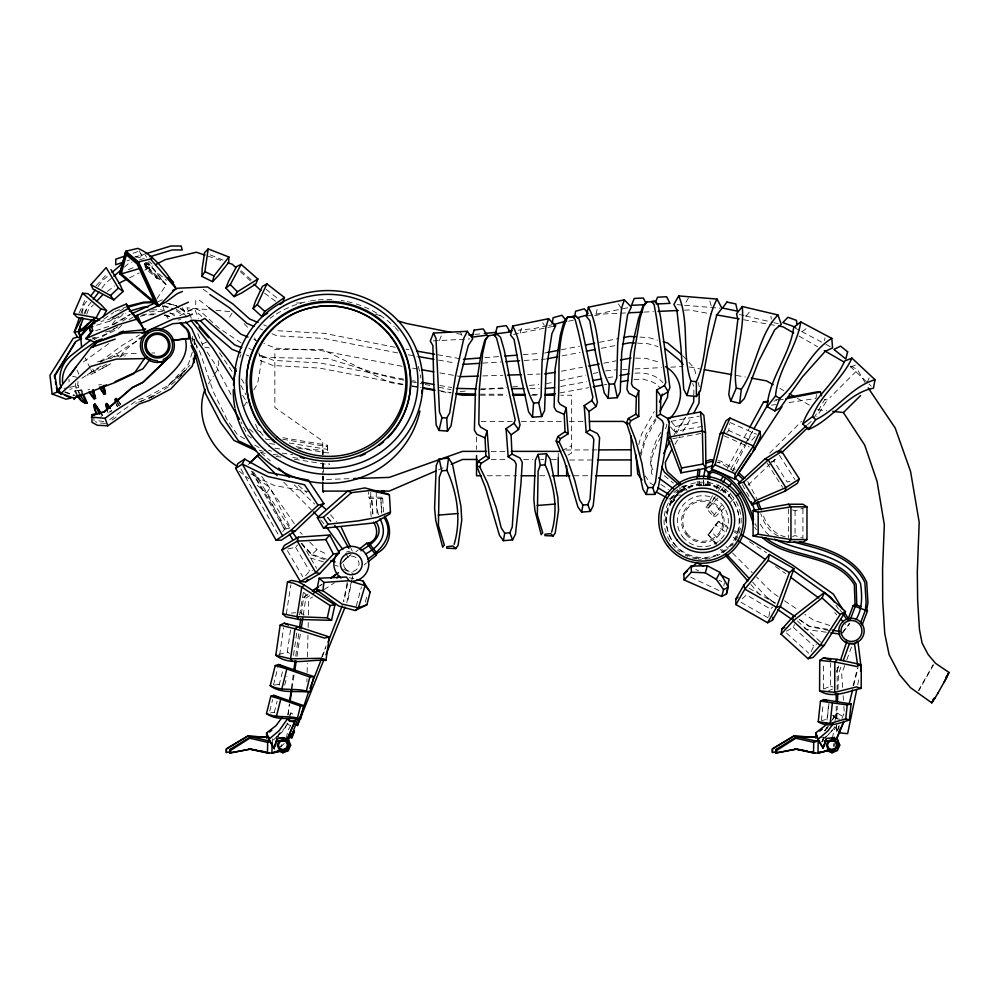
<?xml version="1.0" encoding="UTF-8"?>
<svg xmlns="http://www.w3.org/2000/svg" width="999" height="999" viewBox="0 0 999 999"><rect width="100%" height="100%" fill="white"/><g stroke="black" fill="none" stroke-linecap="round" stroke-linejoin="round"><path stroke-width="0.75" stroke-dasharray="5 3.75" d="M823.351 688.561L823.488 662.512M823.688 689.048L830.531 686.113L830.656 663.111M837.1 690.034L837.237 663.973M368.444 497.077L384.041 497.277L382.717 498.501L369.767 498.339L368.444 497.077L368.494 491.958M370.729 497.115L370.804 490.709M376.248 497.177L376.298 492.057M241.209 342.982L218.356 327.709L199.75 310.502L195.679 308.753L195.779 300.474M322.714 454.195L322.914 450.049L310.701 449.575L294.668 446.341M306.905 681.842L306.968 678.733M307.118 672.514L307.317 663.199M307.467 656.98L307.954 635.239M308.129 627.472L308.266 621.253M308.404 615.047L308.753 599.512L312.587 597.015M693.793 394.955L693.955 387.874L692.707 383.354M833.928 746.403L834.003 743.618M75.312 386.188L75.387 383.391M839.172 725.499L836.338 732.629L836.625 724.874M836.85 718.668L837.312 706.268M837.936 689.223L838.511 673.726L841.645 665.059M833.978 746.353L834.09 743.518M716.233 544.742L708.116 534.602L718.656 521.166L728.034 526.735M77.635 385.726L78.009 381.481M726.897 432.455L728.82 430.557L729.482 423.613M816.42 394.543L816.021 398.439L786.837 402.847M822.514 739.959L830.918 731.855L834.415 726.81M821.378 720.516L823.151 704.083M826.96 720.067L828.733 703.633M828.958 703.458L827.284 719.043L822.115 720.579M146.104 269.218L147.003 267.432L145.891 261.601L150.749 265.722L161.888 280.057L156.93 278.396L146.104 269.218L145.767 262.662M824.612 340.659L824.974 337.812M287.887 714.847L289.335 704.02M291.396 688.548L293.469 673.089M295.754 656.068L299.063 631.318M301.336 614.298L303.609 597.29L308.579 593.768L303.609 597.29L308.753 599.512M279.633 655.069L283.579 627.759M278.684 654.457L287.312 652.11L290.597 629.345M293.494 655.381L296.778 632.629M287.999 714.897L289.635 704.158M291.983 688.811L294.33 673.451M296.915 656.568L300.437 633.553M303.246 615.134L305.831 598.239L309.702 595.704M286.351 613.811L290.834 584.964M347.19 582.454L343.494 601.361M299.625 615.022L303.321 592.682M347.602 583.778L343.906 601.548M702.472 426.361L674.337 431.543L675.262 426.486L670.941 421.116M346.79 602.809L352.522 576.336M715.684 555.981C670.866 571.977 645.117 505.906 688.586 486.838C734.315 470.142 761.25 535.164 717.107 555.694M286.326 738.199L287.799 730.831L291.433 724.1M347.952 599.924L351.173 583.741M351.473 582.267L352.635 576.386M723.813 585.876L724.412 582.854M768.843 616.645L770.366 609.015L772.702 607.13M832.379 738.199L833.853 730.831L836.75 725.449M82.105 313.723L83.953 304.782L87.7 299.912M857.716 684.802L859.302 677.172M290.259 715.521L290.909 712.899L294.58 715.159M835.014 720.791L836.962 712.899L843.094 716.67M853.67 685.489L858.016 667.732M520.217 333.104L522.452 324.038M595.928 314.26L597.789 306.718M853.096 685.764L857.567 667.694M273.501 684.927L277.872 667.432M269.767 711.038L272.627 699.625M279.083 685.252L282.742 670.679M274.238 712.574L277.098 701.148M284.74 685.102L286.938 676.36M356.293 606.093L361.426 586.9M365.372 602.035L366.97 596.003M638.748 444.642L641.495 434.328L654.258 411.563M87.974 389.822L89.798 389.335M403.921 380.194L388.723 377.11L328.047 358.616L262.799 357.417L263.374 355.344M640.384 454.021L646.028 434.303L655.369 418.856M640.634 456.555L645.841 438.786L656.755 418.419M192.308 352.197L188.386 364.223L168.107 385.589L147.477 396.591L137.288 400.137L109.003 420.129M248.177 464.76L248.426 464.011M98.651 384.952L101.436 384.465M836.588 672.065L838.998 664.834L836.588 672.065M80.919 313.399L83.953 304.782M844.754 665.509L841.682 674.013L842.619 687.924M846.815 659.839L851.96 645.679M84.878 314.048L87.562 306.743L91.384 301.798M86.751 314.185L88.274 310.165L93.369 304.757M277.909 736.45L278.971 733.678L285.077 727.659L287.662 723.076M786.538 631.181L793.331 627.384L794.405 624.575M821.84 742.02L823.963 736.45M837.574 730.956L839.16 726.785L836.663 725.586M321.591 657.392L326.086 645.903M322.39 656.543L325.786 647.864M842.007 718.381L844.28 712.687M277.772 737.462L278.933 734.59M822.09 741.782L823.825 737.462M439.373 340.547L441.57 335.227M867.257 382.417L869.63 376.673M120.554 356.593C124.226 348.414 133.691 345.03 139.098 338.199M811.238 651.61L813.735 645.916L816.433 644.58M827.322 728.533L828.458 725.961M79.058 313.137L85.976 297.814M918.468 690.521L933.078 664.785M933.516 664.859L918.905 690.596M732.504 471.441L747.177 442.245M747.876 440.859L752.759 431.131M708.079 535.377L710.764 531.218L720.566 541.021M84.078 313.411L87.562 306.743M660.901 436.925L656.505 445.054L650.536 461.463L651.635 473.563L654.008 477.135M665.297 428.783L666.758 426.073L666.608 422.152M712.574 495.704L705.931 507.929L713.249 516.271L715.784 516.271L725.798 506.618M716.271 488.911L718.481 484.84M727.347 468.543L748.775 429.145M676.41 433.454L685.551 417.432M714.622 497.202L708.453 507.929L705.931 507.929L715.584 496.515M718.468 490.497L721.553 485.127M730.806 469.031L744.667 444.892M745.441 443.556L752.372 431.493M813.948 418.231L824.774 399.475L827.272 399.837L816.845 416.708M688.423 297.977L684.215 305.232L719.854 308.192M156.98 298.726L166.246 284.765L148.202 262.537M253.833 389.997L257.642 383.616L261.338 361.863L258.841 352.834M229.608 317.133L232.005 313.199M674.962 444.33L679.695 436.625M682.854 431.493L691.545 417.382M208.366 383.966L213.361 376.123M243.918 406.281L246.978 401.498M660.851 432.417L656.793 438.736L650.799 455.769L651.86 468.032L654.208 471.84M674 434.927L685.439 417.282M289.211 715.509L290.909 712.899M832.716 719.43L836.962 712.899L832.642 719.205M215.022 373.514L217.407 369.992L218.906 363.673L217.919 359.74M831.205 721.378L836.962 712.899M824.862 730.556L827.459 726.773M824.674 730.868L827.122 727.322M287.937 723.026L281.855 732.354L273.414 739.959L281.83 731.855M278.996 748.775L283.067 742.906M834.465 727.272L830.956 732.354L823.563 739.01M282.729 531.655L284.64 529.195L266.608 492.769L270.067 487.849L251.498 473.838M824.937 730.781L827.584 727.16M709.752 533.229L718.656 521.166L715.359 524.875L726.872 532.867M670.529 498.126L681.505 489.71L683.828 486.613M673.913 500.799L672.14 502.172L667.619 499.413C674.874 497.564 680.956 491.558 685.476 485.726L689.997 488.211M842.994 632.105L849.674 623.226L847.389 626.248L845.279 623.975M842.157 633.216L849.537 623.426M96.591 325.199L110.015 321.054L113.299 316.72M713.249 516.271L723.476 502.784M728.121 496.665L730.906 492.982M842.919 632.217L844.43 630.207M98.002 286.526L102.685 280.432L108.516 275.437M112.163 324.413L115.909 319.555L125.474 313.211M101.861 288.212L105.669 283.266L111.526 278.221M287.999 548.926L295.604 547.315L297.465 544.954M746.128 316.096L750.024 311.238M771.216 461.713L773.863 461.188L777.359 456.843M156.93 278.396L149.038 267.782L150.749 265.722M720.416 490.809L725.249 485.102M305.519 575.774L309.59 571.066L312.562 570.591M755.182 436.501L751.41 440.609L728.82 430.557M100.961 416.446L102.56 415.359L101.186 413.286M96.204 285.714L107.842 273.114M717.881 497.902L708.453 507.929L715.784 516.271M723.114 492.332L726.261 488.986M180.032 376.398L183.142 373.114M186.863 368.444C174.538 386.438 154.945 395.479 135.664 403.471M187.899 367.357L189.972 365.172M105.332 332.055L112.437 330.207L114.348 328.284M281.081 746.665L284.191 743.506M856.143 371.416L829.994 397.452M769.705 453.109L801.498 421.416M111.613 317.108L109.515 319.168L100.974 321.466M730.244 502.322L734.69 498.039M748.039 485.164L770.266 463.723M771.39 462.649L776.947 457.292M301.286 543.556L311.513 554.807L317.058 549.612L327.959 554.695M340.884 563.773L351.823 553.696M742.257 598.788L746.44 594.904L770.366 609.015M342.944 561.663L350.174 555.044M807.429 424.8L813.174 419.568M184.877 370.492L168.107 385.589L184.465 371.166M673.913 492.544L676.123 490.634M124.4 267.12L129.083 263.074L132.043 262.175M355.844 551.835L358.254 549.925M364.198 564.872L366.608 562.961M672.14 502.172L674.7 500.137L670.179 498.976M121.816 325.087C114.435 333.479 103.009 333.616 94.243 339.598L92.582 336.9M100.874 366.084L81.019 378.833M110.577 358.816L123.901 348.813L138.287 340.11M107.405 291.396L114.748 285.939M99.987 361.813L121.666 345.716L139.51 334.927M802.047 331.718L806.83 328.172M110.015 321.054L116.246 316.546M108.804 343.631L80.607 363.948M322.24 584.115L319.755 585.876L322.302 584.14M102.298 336.775L117.445 326.81L112.437 330.207M112.075 419.967L117.033 416.496M109.453 412.162L111.638 410.639L110.215 411.613L108.354 408.029M92.033 339.185L94.58 337.412M103.821 319.118L113.686 312.4M122.665 321.079L129.795 316.283M685.476 485.726L682.916 486.163L676.623 490.359L681.143 495.179M324.101 589.56L334.328 582.917M112.412 324.875L129.82 314.448M113.774 324.575L130.557 314.523M568.006 455.119L571.653 452.934L571.653 395.204L560.726 395.204M119.718 311.101L123.426 308.916M129.058 319.58L133.017 317.257M114.336 318.918L123.401 313.649M100.512 362.137L116.533 353.421L118.344 356.743M93.207 371.478L92.12 372.065L90.822 369.605M106.331 364.323L87.45 374.6L88.212 375.999L113.112 362.45M119.468 357.18L125.225 354.046L125.986 355.444L124.55 356.231M95.592 371.978L94.643 372.502L92.233 368.069M102.335 368.319L107.093 365.721M151.111 397.402L155.07 395.279M148.576 398.651L155.157 395.129M562.1 450.661L571.653 445.666M129.57 277.834L139.186 272.939M144.693 270.142L152.934 265.934M179.758 315.647L189.36 310.801L195.679 308.753M828.596 690.809L832.554 689.035M158.192 301.636L162.4 299.8M128.459 269.68L135.477 266.646M438.536 469.805L445.566 466.77M188.199 310.739L194.293 308.179L198.601 318.444M202.16 343.993L207.03 341.945M114.91 311.563L127.747 306.243M95.642 330.706L111.226 325.637M93.294 338.636L96.216 337.437M850.711 366.945L855.706 364.972M792.557 536.55L795.067 535.564L802.996 538.236M138.486 402.16L144.256 400.149M133.054 253.234L138.799 251.248L142.395 255.544L136.776 257.492M126.923 260.889L129.733 259.915M792.557 509.865L795.067 510.839L805.644 507.292M134.465 257.205L144.693 254.058M139.46 259.915L145.392 258.104M97.44 361.975L123.988 353.858L139.398 353.396M140.21 316.421L145.729 314.947L155.894 314.648M789.897 481.331L787.187 482.017L773.863 461.188M141.821 315.185L146.216 314.148L156.481 313.898M76.498 394.58L74.7 391.084L81.731 389.885L83.566 394.667M74.7 391.084L81.731 389.885M546.366 383.728L552.447 382.405M560.027 380.756L585.839 375.162M593.418 373.514L597.976 372.515M605.569 370.866L616.358 369.83M284.64 529.195L290.522 527.934L270.067 487.849M547.315 325.736L533.578 328.671L518.169 330.182M548.838 325.412L551.898 324.762M568.681 321.191L573.251 320.217M594.617 315.672L602.247 314.048L625.511 312.949M587.774 315.934L622.302 308.878M622.939 308.741L628.309 307.642M513.548 334.465L555.594 325.874M64.086 388.436L68.294 387.6M69.693 387.312L78.571 385.539L78.571 387.525L69.693 389.31M544.617 353.034L547.652 352.435M561.301 349.762L579.507 346.203M599.213 342.332L618.93 338.474M562.137 355.894L580.232 352.385M601.336 348.289L617.931 345.067M773.838 401.111L776.835 400.524M778.346 400.237L784.352 399.063M561.401 371.203L582.592 367.195M603.796 363.174L615.908 360.876M775.686 399.687L780.244 398.826M560.651 386.488L586.488 381.718M607.779 377.784L616.895 376.099M671.078 421.328L699.375 416.108M675.262 426.486L699.537 422.015M672.739 438.698L677.197 437.874M678.696 437.599L701.036 433.479M560.002 392.882L588.711 387.637M603.821 384.877L606.843 384.315M771.478 405.169L776.086 404.47M274.213 685.089L279.545 684.278M270.504 712.874L274.5 712.275M177.922 320.005L180.719 319.593M475.024 334.403L479.657 333.953M460.177 391.558L467.869 390.884M480.194 389.785L506.368 387.475M512.524 386.925L520.217 386.238M529.458 385.427L538.698 384.603M291.371 613.074L295.692 612.724M484.877 357.63L500.187 356.456M523.176 354.682L540.022 353.384M482.679 363.099L501.073 361.938M524.075 360.477L545.541 359.116M634.028 379.545L642.994 379.046L651.623 381.668L657.742 384.752L659.964 388.299M433.291 340.871L469.705 338.961M622.577 369.53L627.235 369.293M635.002 368.918L661.4 367.62M670.716 367.17L683.141 366.558M644.13 312.075L653.433 311.626M684.465 310.165L689.123 309.952L711.837 314.023M149.151 311.838L162.512 311.376M482.767 375.936L502.884 375.274M527.659 374.45L540.034 374.038M349.051 478.708L322.764 479.557L322.764 476.473M709.827 482.679L709.927 485.601L697.327 485.764L697.227 481.293M698.988 481.393L699.088 485.776L709.927 485.601M151.723 353.034L154.795 352.934M635.039 373.214C644.929 372.152 656.518 374.887 662.999 382.767M151.748 309.927L160.539 309.727L164.81 311.164M480.944 388.823L505.494 388.686M530.057 388.561L539.26 388.511M566.008 450L597.015 449.9M569.705 460.015L595.804 459.977M480.407 395.204L506.668 395.204M531.381 395.204L539.11 395.204M481.168 421.428L512.1 421.428M521.378 421.428L563.136 421.428M569.318 421.428L583.241 421.428M491.221 451.373L505.119 451.373M491.221 459.465L506.668 459.465M523.651 459.465L532.929 459.465M540.646 459.465L543.743 459.465M551.46 459.465L557.642 459.465M487.325 475.761L516.72 475.761M539.76 475.761L547.639 475.761M573.926 475.761L591.196 475.761M819.842 737.225L824.2 737.225M296.466 302.972L304.208 302.972M480.269 394.143L506.381 394.293M532.504 394.43L540.184 394.48M635.501 358.117L645.903 358.354L659.627 362.337M824.774 399.762L827.272 399.837M637.474 343.144L647.951 343.718L658.054 346.603M105.582 423.351L97.964 422.902L95.33 421.603M639.922 337.075L648.801 337.662L657.492 340.122M103.771 421.665L95.267 420.117M677.01 304.645L683.204 305.157M144.343 263.961L150.487 264.473M206.843 309.528L186.963 307.779L191.508 318.594M216.021 310.339L229.782 311.551M676.473 494.78L680.993 495.204M817.519 409.702L826.66 410.701M826.26 632.217L806.618 629.595L801.585 626.111M720.217 462.887L717.557 462.512L720.217 462.887L734.265 471.141M717.944 460.751L720.903 461.176L735.314 469.617M204.87 347.177L209.266 347.864M282.03 453.071L292.67 454.757M276.061 456.356L282.155 457.317M294.33 459.228L329.345 464.735L328.921 463.249M273.177 454.345L279.208 455.307M292.769 457.467L298.788 458.429M269.955 439.822L265.746 439.135L256.568 427.01L255.07 422.752M297.927 448.114L328.421 453.009L327.173 445.179L281.443 437.462M269.555 443.544L276.586 444.68M274.825 448.164L280.919 449.163M282.717 439.235L327.597 446.665M289.198 443.007L327.385 449.413L327.809 453.908M395.292 347.302L324.188 333.341L277.697 330.744L274.887 329.57M405.881 349.163L408.916 349.7M437.687 354.757L463.424 359.278M397.639 352.922L323.514 338.424L277.023 335.839L271.316 333.466M408.229 354.795L417.32 356.381M438.511 360.115L455.169 363.037M402.048 366.271L321.865 350.711L275.374 348.127L263.861 343.469M412.637 368.132L417.182 368.931M439.897 372.927L461.101 376.648M403.421 379.096L320.217 362.999L273.726 360.402L257.792 354.083M412.512 380.681L415.534 381.218M439.76 385.477L451.873 387.6M402.747 384.178L319.53 368.082L273.039 365.497L257.492 359.353M411.825 385.776L420.916 387.375M439.085 390.559L451.198 392.694M402.972 384.802L389.248 382.405L322.764 349.6L274.85 349.6L274.85 407.53L322.764 441.096L322.764 454.945M412.125 386.401L418.231 387.475M441.108 391.471L450.262 393.069M309.515 491.745L274.363 485.539L250.961 474.488M827.659 629.333L809.252 626.073L799.1 619.255M743.643 319.742L776.96 325.724M689.273 366.945L699.862 368.856M736.188 375.399L745.266 377.035M839.659 719.243L837.462 718.843L832.779 715.222L837.836 719.455M456.693 333.504L465.784 335.314M411.526 381.73L423.688 384.19M425.212 384.49L429.77 385.414M438.886 387.262L451.048 389.722M828.621 630.431L809.078 626.398L799.025 619.455M682.816 489.298L687.337 490.259M169.655 312.987L173.951 313.948L177.51 316.196M162.837 306.306L171.741 308.341M92.77 337.362L94.243 339.598M739.51 314.535L743.993 315.584M745.479 315.946L772.327 322.277M773.825 322.627L778.296 323.688M349.438 577.734L353.958 578.821M72.565 376.273L76.598 377.26M164.435 315.185L171.353 316.945L164.46 315.185M166.771 303.321L176.773 305.856L168.531 303.509M135.664 256.606L143.619 258.654M268.619 450.387L271.528 451.136M168.506 303.521L175.337 305.494L179.058 307.979M375.437 314.161L382.879 316.383M310.327 557.942L323.489 561.888M335.189 565.384L338.112 566.258M259.178 450.112L263.374 451.386M260.414 452.085L266.009 453.771M164.76 314.997L169.917 316.583M163.836 305.619L172.727 308.491M829.807 625.474L813.723 620.279L804.819 614.335M326.561 559.153L312.25 554.52L301.735 543.543M207.867 256.081L223.651 261.376M65.035 391.845L75.262 395.479M64.748 392.207L74.151 395.691M311.513 554.807L324.65 559.677M830.531 686.113L832.866 686.987M246.191 354.895L249.013 356.006M253.783 339.385L256.668 340.547M210.29 254.882L223.027 260.077M259.89 328.746L262.749 329.92M263.661 324.862L266.471 326.036M785.301 536.9C773.676 533.891 765.459 523.976 762.387 512.662M778.321 535.939C769.18 532.017 763.661 522.739 760.776 513.573M343.494 569.243L353.221 573.451M730.144 422.552L756.468 434.265M724.225 435.851L749.163 446.953M695.878 569.53L698.588 570.804M718.98 580.319L721.69 581.593M690.696 577.185L720.916 591.408M286.85 723.788L290.609 725.586M108.142 413.062L107.143 410.502M795.316 328.147L800.411 330.856M801.747 331.568L824.537 343.656M825.873 344.368L830.881 347.028M287.312 652.11L289.498 653.296M779.894 388.449L783.928 390.721M797.364 398.314L810.801 405.906M749.025 588.174L775.224 603.184M740.958 602.26L768.456 618.019M799.013 336.039L817.657 346.803M850.973 366.034L857.629 369.88L865.933 384.053M734.74 530.719L738.761 533.104M654.02 485.402L650.187 483.091L645.242 475.924M244.668 438.873L237.05 434.228L227.148 419.755L213.374 391.82L200.262 352.822L192.682 338.599M254.845 445.067L259.927 448.151M176.199 309.353L186.551 315.959M718.019 521.453L728.508 528.221M733.753 531.605L737.674 534.14M749.475 541.745L766.52 552.747M300.012 612.375L304.158 615.047M180.482 308.266L189.136 313.923M180.307 308.816L187.762 313.786M660.938 484.415L668.468 489.448M778.134 596.49L771.777 592.245L756.518 576.997M784.49 600.749L798.463 610.089M248.826 348.077L251.373 349.775M258.991 354.87L262.799 357.417M774.987 603.059L767.382 597.939L752.559 582.105M170.492 313.074L175.3 316.321M176.274 310.876L182.155 314.872M767.594 597.764L775.137 602.959M733.266 537.3L735.826 539.073M775.474 566.558L785.714 573.651M203.147 289.26L209.428 293.681M251.523 438.037L247.752 435.302L240.896 421.953M264.56 293.182L277.909 302.947M199.263 300.137L207.78 306.693M256.93 429.508L263.649 434.765M833.666 715.908L832.779 715.222L837.112 719.38M239.285 471.266L248.788 478.746M257.105 485.289L266.608 492.769M265.996 289.235L277.947 298.763M664.323 475.711L673.488 483.179M679.22 487.849L681.505 489.71M148.589 261.101L151.998 263.986M145.28 262.387L166.521 280.394M145.504 264.785L149.038 267.782M147.003 267.432L161.888 280.057M166.246 284.765L145.18 266.908L144.393 262.774M768.743 534.715L765.396 531.855L760.227 524.175M249.313 428.933L255.032 433.903M260.939 452.672L270.329 460.864M298.514 485.439L306.73 492.607M198.127 313.199L202.66 317.195M682.916 486.163L687.437 490.247M241.096 270.704L252.435 280.944M797.377 620.966L820.853 642.27M793.331 627.384L813.735 645.916M786.475 632.991L808.828 653.284M240.297 271.616L250.612 281.069M850.074 366.346L867.894 383.017M869.005 384.053L871.24 386.138M294.243 484.852L314.673 504.07M671.415 496.903L674.8 500.112M303.708 592.395L308.129 596.753M726.011 546.478L728.196 548.651M732.554 553.009L752.16 572.627M283.753 482.18L311.301 509.74M300.137 532.142L302.247 534.328M309.653 541.97L317.058 549.612M244.156 323.626L248.264 327.922M708.116 534.602L716.583 543.656M721.877 549.313L723.988 551.573M682.604 355.507L687.861 361.188M688.91 362.325L694.18 368.019L696.578 376.685M834.714 612.612L836.825 614.885M720.316 549.425L723.376 552.934M750.898 584.515L761.088 596.216M330.469 514.76L336.413 521.69M327.847 517.432L331.805 522.065M670.466 426.848L674.337 431.543M327.41 517.457L331.231 522.19M320.766 519.917L324.563 524.675M839.859 609.677L841.645 612.137M118.319 400.911L120.604 404.22M345.467 553.309L348.114 557.155M261.726 476.348L294.892 524.525M118.244 401.011L120.529 404.333M754.745 527.285L756.48 529.832M835.913 605.344L838.486 609.153M232.068 371.478L218.981 351.96M207.118 352.023L215.584 365.022L231.181 394.88M101.074 413.424L102.422 415.509M253.459 471.815L289.548 527.834M779.37 455.232L794.904 479.508M767.107 463.074L782.642 487.35M618.456 303.921L621.653 309.003M542.744 322.764L544.343 325.299M242.607 395.304L247.452 403.109M252.135 471.428L287.013 530.119M117.245 401.735L119.992 406.381M241.458 378.933L244.605 384.265M302.148 543.693L316.695 568.406M295.604 547.315L309.59 571.066M287.4 550.624L302.722 576.648M747.714 481.593L756.855 498.663M742.294 484.54L749.712 497.577M251.498 471.178L285.102 530.319M240.934 468.931L279.121 536.126M182.305 307.642L186.051 314.348M165.834 314.598L168.069 318.594M117.333 403.384L118.619 405.769M240.884 385.352L246.016 394.93M145.242 254.745L146.578 257.292M139.248 250.924L143.269 258.566M90.185 368.369L85.252 357.942M75.562 391.034L77.373 394.518M351.036 548.364L352.322 551.148M78.347 390.621L79.433 392.982M116.334 404.208L117.495 406.705M115.709 402.947L117.432 406.693M77.048 370.08L78.884 374.126M77.81 390.384L79.358 393.931M460.302 331.643L461.963 335.464M197.852 333.728L202.785 345.454M755.244 523.576L756.343 526.373M378.409 514.685L376.748 507.467L376.248 498.426L377.16 515.222M80.744 389.897L82.605 394.655M162.55 305.644L164.248 310.726M709.814 301.024L711.65 307.505M254.658 337.799L255.494 340.809M698.164 382.467L699.362 386.813M372.952 514.023L371.665 498.364L372.702 515.422M770.916 316.171L771.303 319.143M371.128 516.595L369.767 498.339M381.768 511.788L380.831 498.476L381.581 513.161M322.914 450.049L323.152 454.445M383.491 512.062L382.717 498.501M843.131 695.666L843.443 700.311M843.868 706.493L844.18 711.138M194.443 339.036L194.768 345.105M193.931 339.048L194.256 345.08M327.173 445.179L327.385 449.413M196.691 345.204L196.853 348.314M194.618 339.785L194.88 345.479M93.869 417.257L94.006 420.954M708.029 481.093L708.166 485.589M707.854 481.168L708.004 485.664M703.358 480.182L703.508 485.739M192.332 336.338L192.495 342.145M703.596 480.094L703.746 485.626M699.15 481.331L699.25 485.701M322.852 481.393L322.739 473.101M323.364 463.961L323.414 468.056M323.439 469.418L323.464 472.152M69.031 379.208L69.056 381.88M836.225 706.181L836.275 718.618M836.3 724.849L836.338 732.629M323.489 476.173L323.501 480.207M322.677 463.661L322.702 470.379M802.921 508.803L802.921 537.612M795.067 510.839L795.067 535.564M788.361 508.803L788.361 537.612M558.254 453.059L558.254 457.592M476.535 436.95L476.535 449.375M322.764 462.637L322.764 474.937M272.327 738.761L272.327 741.907M75.974 386.064L75.974 388.049M346.453 552.085A12.712 12.712 0 0 1 350.087 551.186M665.584 521.266A37.263 37.263 0 0 1 729.195 494.917M740.459 528.259A38.574 38.574 0 0 1 731.93 545.816M710.152 558.566A38.574 38.574 0 0 1 698.126 559.04M696.615 558.828A38.574 38.574 0 0 1 692.12 557.842M687.861 556.368A38.574 38.574 0 0 1 685.152 555.119M679.932 551.923A38.574 38.574 0 0 1 677.547 550.037M675.349 548.014A38.574 38.574 0 0 1 690.696 484.053A38.574 38.574 0 0 1 740.721 526.748M239.822 357.367A94.368 91.858 5.6 0 1 240.996 354.595M270.03 318.331A94.368 91.858 5.6 0 1 273.776 315.684M276.323 314.023A94.368 91.858 5.6 0 1 309.028 301.211M310.527 300.936A94.368 91.858 5.6 0 1 316.621 300.075M318.169 299.925A94.368 91.858 5.6 0 1 333.579 299.712M341.271 300.537A94.368 91.858 5.6 0 1 344.318 301.036M347.34 301.623A94.368 91.858 5.6 0 1 354.807 303.534M356.293 303.983A94.368 91.858 5.6 0 1 394.205 326.611M395.279 327.672A94.368 91.858 5.6 0 1 398.414 330.994M418.306 366.408A94.368 91.858 5.6 0 1 420.929 378.146M674.038 543.369A36.301 36.301 0 0 0 736.388 535.152A36.301 36.301 0 0 0 698.101 485.277A36.301 36.301 0 0 0 674.038 543.369M345.167 568.543A7.755 7.755 0 0 0 358.479 566.795A7.755 7.755 0 0 0 350.299 556.143A7.755 7.755 0 0 0 345.167 568.543M682.592 536.75A25.512 25.512 0 0 0 726.398 530.981A25.512 25.512 0 0 0 699.5 495.929A25.512 25.512 0 0 0 682.592 536.75M685.938 534.178A21.291 21.291 0 0 0 722.489 529.37A21.291 21.291 0 0 0 700.049 500.112A21.291 21.291 0 0 0 685.938 534.178M686.937 533.416A20.03 20.03 0 0 0 721.34 528.883A20.03 20.03 0 0 0 700.212 501.361A20.03 20.03 0 0 0 686.937 533.416"/><path stroke-width="1.5" d="M656.593 416.433L656.618 390.022L664.447 385.577L665.771 382.492L656.405 317.307L654.133 304.62L651.585 301.536L655.032 301.323L657.954 304.383L660.576 317.22L669.917 387.562L668.231 391.708L660.888 396.141L660.327 414.16L656.593 416.433L662.225 420.704L663.573 423.838L655.456 482.28L652.797 487.549L654.832 494.393L646.216 494.455L642.944 489.248L632.954 442.707L626.485 422.714L628.346 418.481L635.839 414.198L636.351 397.115L638.773 390.721L632.954 386.813L631.48 383.841L634.465 351.136L639.984 318.369L643.88 305.532L646.803 301.96L643.069 305.706L638.498 318.644L630.694 352.16L626.935 389.248L628.92 393.256L636.351 397.115M819.58 690.809L819.742 660.376L823.513 657.904L837.262 659.377L861.3 664.697L861.175 688.386C847.989 691.233 832.304 699.2 819.58 690.809L834.689 692.357L856.468 686.925L861.175 688.386M381.805 493.406L381.83 490.846M384.091 493.444L384.116 490.884M439.21 458.941L441.708 470.816L439.285 477.26L438.411 525.524L444.343 545.042L442.682 547.165L435.801 520.704L434.59 508.366L436.238 465.434L439.21 458.941L448.514 458.204L446.928 470.404C457.23 492.782 461.513 520.117 454.12 544.318M538.049 454.383L540.334 465.197L538.124 471.053L537.337 514.972L542.732 532.729L541.208 534.665L534.952 510.576L533.853 499.35L535.352 460.289L538.049 454.383L546.528 453.708L545.079 464.81C554.47 485.302 558.341 509.952 551.623 532.067M767.195 406.63L775.511 395.941C777.746 369.93 796.777 347.552 800.773 321.915L831.792 338.374L832.579 347.927L825.149 351.373L802.397 376.898L780.356 407.692L774.874 410.926L767.195 406.63C768.443 379.932 790.584 353.783 793.706 327.297L800.773 321.915M272.115 742.369L271.94 753.021L288.374 749.175L288.611 740.846L276.498 740.808M288.374 749.175L272.49 753.021L267.47 753.021L267.67 742.344L269.905 741.595M833.865 749.175L818.543 753.021L813.523 753.021L813.723 742.344L818.193 740.846L817.994 753.021L830.981 749.874M699.275 391.233L699.038 403.034L693.593 413.461M693.768 396.366L693.643 402.035L687.075 414.76M201.898 276.398L202.148 268.706L204.62 252.572L208.192 248.926L228.908 257.03L228.684 262.387L218.182 275.899L212.5 281.631L201.898 276.398L204.87 271.628L208.192 248.926M268.831 740.846L250.662 736.713L230.07 749.4L229.67 753.021L250.662 749.138L268.906 753.021M818.518 740.846L814.884 740.846L796.715 736.713L776.123 749.4L775.711 753.021L796.715 749.138L814.959 753.021M837.474 701.623L837.761 693.868M287.812 749.175L288.149 740.696M266.983 737.662L266.646 732.854L276.074 725.624L281.993 717.532M816.083 737.662L815.733 732.854L825.174 725.624L826.86 723.313M229.733 751.56L229.67 753.021L249.65 749.138L267.47 753.021M667.819 392.994L667.594 397.227L660.039 411.138M775.786 751.56L775.711 753.021L795.704 749.138L813.523 753.021M532.479 417.207L533.578 403.084C520.267 380.282 525.312 348.888 512.674 326.036L548.613 318.693L555.594 325.874L551.947 333.591L546.053 370.991L544.567 410.539L541.658 416.521L532.479 417.207L528.558 411.738L520.104 372.939L514.085 339.473L510.551 335.077L512.674 326.036M608.154 398.364L609.253 384.24C595.916 361.114 600.998 330.432 588.386 307.205L624.325 299.85L631.318 307.03L627.622 314.747L621.728 352.16L620.242 391.708L617.332 397.677L608.154 398.364L604.233 392.907L595.791 354.096L589.76 320.629L586.263 316.246L588.386 307.205M734.69 479.108L735.164 473.751L753.396 445.991L759.902 431.368L730.007 418.057L725.986 420.704L720.067 434.003L711.413 468.743L734.69 479.108L754.707 449.425L760.626 436.126L759.902 431.368M662.399 394.056L659.515 402.185M323.264 492.482L323.389 491.208M818.243 721.728L820.466 701.111L823.638 699.6L851.098 703.958L849.362 720.017C839.535 723.051 827.809 728.234 818.243 721.728L830.157 723.476L845.728 718.818L849.362 720.017M830.157 723.476L832.379 702.846L820.466 701.111M845.728 718.818L847.214 704.957L851.098 703.958M194.643 355.582L193.806 362.924L193.406 358.404M739.647 403.346L741.308 389.323C756.88 366.908 758.391 335.252 777.959 314.947L781.28 324.388L774.687 329.845L758.453 361.663L744.33 398.626L739.647 403.346L730.744 401.049L728.783 394.617L737.861 319.28L736.525 313.836L742.245 306.518L777.959 314.947M847.801 619.805L853.208 605.569L855.044 604.457L854.32 584.627C834.165 552.41 787.986 561.351 761.95 537.15M753.633 524.487C746.715 503.209 736.6 478.209 712.599 472.127L709.765 473.389L709.69 478.284M366.895 604.782L358.466 607.754L341.983 604.07L322.877 590.696L323.938 582.454L319.156 578.221L316.883 590.109L338.823 606.081L355.12 610.514L366.895 604.782L370.142 592.007L362.999 581.006L356.968 579.545M668.581 421.903L668.356 417.882L700.486 411.963L703.845 415.284L705.494 432.667L705.943 468.256L680.931 472.864L681.555 467.994L670.217 436.863L668.868 427.26M289.747 700.923L291.196 690.097M293.881 669.992L295.13 660.714M299.475 628.221L300.711 618.943M275.811 655.244L280.157 625.137L284.228 623.201L297.652 626.56L329.333 636.962L325.949 660.414C309.752 659.015 289.76 666.445 275.811 655.244L290.559 658.878L321.491 658.304L325.949 660.414M282.729 613.786L287.45 582.005L291.546 580.419L298.027 581.73L304.545 585.227L334.94 604.882L331.531 620.329L298.888 619.48L285.876 616.845L282.729 613.786L297.04 616.695L327.297 617.844L331.531 620.329M290.11 701.086L291.745 690.346M294.805 670.391L296.204 661.176M301.136 628.945L302.784 618.194M552.21 323.551L553.121 317.707L561.875 315.259L565.684 319.792M574.65 317.108L575.561 311.263L584.315 308.816L588.124 313.336M856.006 619.667C862.612 608.491 862.249 595.791 860.514 583.441C843.83 551.86 803.159 553.608 774.6 539.135M781.106 634.215L782.005 628.933L792.906 616.907L824.462 592.457L845.491 611.55L824.212 645.317L813.298 657.342L808.116 658.728L781.106 634.215L793.106 621.003L822.09 597.964L824.462 592.457M511.101 434.815L518.568 429.508L520.029 424.95L511.213 386.288L504.408 350.811L500.586 337.35L497.227 334.34L493.568 334.827L496.528 337.912L499.975 351.236L515.197 419.88L514.035 423.276L506.056 428.646L511.101 434.815L511.95 454.046L520.004 458.017L522.265 462.362L520.941 483.891L515.509 534.053L512.574 539.91L503.396 540.684L504.72 533.216L501.223 527.897L496.253 507.742L487.5 482.904L479.757 466.895L481.056 463.436L489.21 458.229L487.125 430.831L480.606 427.135L478.796 424.088L479.345 389.023L482.579 353.696L485.689 339.71L488.511 335.676L484.84 339.96L481.019 354.108L475.412 390.422L474.4 430.219L476.823 434.328L485.052 437.824L485.889 456.056L489.21 458.229M581.655 512.125L582.917 505.032L579.595 499.975L574.875 480.819L566.545 457.217L559.203 442.008L556.206 441.046L557.767 436.625L565.022 431.718L564.223 414.385L566.196 407.742L560.002 404.233L558.279 401.336C560.264 374.375 555.669 342.108 567.519 317.32L575.786 316.059L578.983 318.918L582.617 331.705L597.452 402.16L596.066 406.481L588.985 411.526L589.785 429.807L586.188 432.392L592.22 436.276L593.818 439.348L590.072 499.1L587.799 504.632L590.372 511.388L581.655 512.125L577.959 507.105L564.285 460.776L556.206 441.046M726.41 594.005L728.358 587.05L719.967 572.427L707.342 565.771L691.158 566.071L683.828 573.95L684.14 579.957L721.703 596.453L726.41 594.005L727.21 589.535M727.734 586.563L729.058 579.12L721.003 575.049M772.389 620.267L780.456 606.193L793.993 568.631L769.355 554.507L743.78 585.164L735.714 599.25L735.988 604.607L767.632 622.752L772.389 620.267L772.926 617.27M875.024 379.72L873.463 388.224C848.288 392.495 830.918 420.666 808.466 429.47L802.784 423.938C810.738 400.187 835.014 384.178 844.505 361.139L851.91 358.117L875.024 379.72C851.685 386.538 836.987 409.59 815.721 419.68L808.466 429.47M735.988 604.607L744.854 589.123L768.219 560.389L769.355 554.507M205.032 389.198C193.868 418.656 211.713 450.299 236.775 466.021M856.78 689.385L847.639 733.641L839.16 732.879M860.551 671.066L861.188 668.019L857.904 641.221L854.482 643.831L849.5 643.381L843.218 660.714M699.874 469.867L699.063 476.948M698.089 469.13L697.165 478.309M785.089 491.183L785.876 487.587L768.243 460.027L764.66 459.24L738.311 483.491L752.035 504.945L785.089 491.183L797.352 483.329L799.362 478.971L781.73 451.411L776.922 451.398L764.66 459.24M327.297 617.844L330.07 605.519L301.76 587.075L293.806 583.291L287.45 582.005M196.116 354.158L192.083 366.421L170.754 388.961L149.263 400.474L139.248 403.921L107.83 425.786L97.353 425.274L91.958 422.315L91.97 414.635L103.771 411.988L131.968 387.724L142.807 382.38L167.532 358.579M439.011 430.457L441.958 417.682L439.498 412.175L435.976 338.324L433.441 333.054L467.345 331.281L472.739 338.811L468.331 345.367L457.792 385.639L450.986 426.024L447.49 431.093L439.011 430.457L436.163 424.912L433.791 383.841L432.892 345.529L430.257 341.021L433.441 333.054M288.961 720.791L289.61 718.156M849.312 703.246L852.584 689.934M93.082 322.952L85.327 328.996L78.759 332.093L94.58 318.306L93.082 322.952L80.032 336.938L78.759 332.093L80.682 324.463M79.82 330.582L80.457 328.034M270.217 685.689L275.262 665.571L278.609 664.522L313.823 676.61L309.89 692.282C297.003 690.209 281.268 694.342 270.217 685.689C282.63 691.957 297.527 687.087 309.89 692.282M266.508 713.486L270.829 696.241L273.701 695.341L303.871 705.694L300.512 719.13C289.46 717.357 275.974 720.891 266.508 713.486C277.148 718.855 289.91 714.685 300.512 719.13M281.78 689.06L286.825 668.93L275.262 665.571M276.423 716.37L280.744 699.125L270.829 696.241M297.565 717.669L300.462 706.081L303.871 705.694M306.456 690.584L309.84 677.06L313.823 676.61M646.216 494.455L647.976 487.587L645.079 482.367L641.87 463.186L635.451 439.373L629.358 423.876L626.485 422.714M298.314 537.187L297.29 541.158L281.918 550.212L300.424 581.643L305.781 581.855L319.767 573.613L339.273 552.934L329.72 535.002L298.314 537.187L284.328 545.429L281.918 550.212M212.5 281.631L213.998 275.936L228.908 257.03M119.78 273.938L125.849 251.211L137.899 248.376C153.584 254.795 168.419 273.851 175.961 288.386L158.816 306.181L156.98 305.457L119.78 273.938L125.849 251.211L138.499 261.938L158.816 306.181L155.295 303.197M121.266 273.913L126.286 254.782L137.225 264.061L154.82 302.347L121.266 273.913L140.984 268.107M711.413 468.743L715.072 464.81L723.501 432.679L730.007 418.057M390.459 512.012L389.96 513.836L374.662 522.852L323.576 528.259L317.37 517.682L347.702 491.083L364.822 487.924L387.812 493.906L389.398 494.817L390.459 512.012L377.235 517.37L358.641 520.816L328.047 524.263L323.576 528.259M721.703 596.453L723.576 589.635L728.358 587.05M686.912 395.517L690.971 381.143C681.48 354.245 689.984 322.477 678.696 295.916L717.045 299.076L721.952 308.366L716.733 315.01L707.916 350.412L700.349 390.896L696.44 396.516L686.912 395.517L683.703 389.16L680.956 347.59L676.885 309.802L673.9 304.383L678.696 295.916M802.784 423.938L812.549 416.583C820.604 394.48 842.407 379.483 851.91 358.117M723.576 589.635L716.258 579.37L705.294 572.802L707.342 565.771M485.052 437.824L487.125 430.831M300.749 715.309L297.477 725.536L294.867 724.412M367.819 562L376.273 555.307L376.935 553.221C390.859 546.303 392.832 528.246 384.752 516.121M273.976 748.239L276.998 738.81L282.667 737.861L287.487 739.11L294.855 721.266L290.634 721.266L287.5 718.843L279.133 730.644L268.931 739.272C281.98 761.588 267.57 739.023 266.646 732.854L266.646 737.986M826.398 738.536L823.064 748.239L826.398 738.536L831.767 737.861L836.588 739.11L843.943 721.266L836.875 737.836M86.826 324.35L85.327 328.996L80.032 336.938M267.657 313.236L261.763 316.483L253.072 308.466L255.482 301.149L262.4 286.376L266.858 283.878L284.44 297.502L282.729 302.585L280.195 304.395M274.113 748.176L277.297 738.536L282.942 737.599L287.487 739.11M308.816 691.271L297.477 725.536L324.163 659.115M548.613 318.693L545.991 326.648L542.057 361.9L541.096 396.753L538.711 402.697L541.658 416.521M840.446 660.501L846.727 641.708M624.325 299.85L621.665 307.817L617.732 343.069L616.77 377.922L614.397 383.853L617.332 397.677M586.188 432.392L584.19 405.669L591.77 400.562L592.882 397.34L578.409 332.118L575.137 319.455L572.315 316.521M832.741 411.363L843.406 412.537L864.709 445.104L877.085 481.418L884.34 524.837L882.592 568.169L882.704 600.524L884.739 633.503L889.122 654.632L899.724 674.887L910.551 687.724L931.805 702.871L932.217 701.673M947.951 674.849L948.326 673.751L947.514 674.775M868.206 387.912L895.204 428.047L910.564 471.428L919.192 522.327L917.307 572.102L917.644 599.974L919.442 629.457L922.089 643.056L928.071 654.47L935.564 663.324L949.05 672.489L943.98 682.442M503.396 540.684L499.5 535.389L485.114 486.65L476.61 465.871L478.246 461.226L485.889 456.056M79.396 317.707L74.326 332.055L77.547 337.138L81.369 338.649L75.712 341.571L54.358 375.724L54.87 378.683M297.764 718.83L292.67 732.941L288.349 739.297L289.935 735.127M838.723 732.941L840.246 728.708M294.493 730.918L291.883 738.074L289.248 737.125L289.635 736.076L292.27 737.025M81.369 338.649L78.409 331.593L83.254 318.444M253.072 308.466L257.267 304.72L266.858 283.878M559.203 442.008L560.439 438.723L568.181 433.778L566.196 407.742M793.993 568.631L789.485 572.589L776.51 607.267L767.632 622.752M850.424 619.18L855.294 606.368L856.767 605.107L856.131 584.278C837.112 551.885 792.095 559.353 765.384 537.674M860.501 623.001L865.371 610.189L866.121 602.447L864.884 582.592C852.309 555.756 819.979 548.975 793.955 542.12M862.037 625.224L867.457 610.988L866.832 608.94L867.956 602.659L866.707 582.242C855.094 556.618 825.099 547.702 799.799 542.02M309.94 688.373L321.266 659.44M328.059 642.07L342.207 605.894M774.874 410.926L779.819 398.339C799.675 381.368 808.753 352.422 831.792 338.374M225.886 288.074L228.734 280.931L236.551 266.608L241.146 264.385L257.867 279.058L255.844 284.016L241.371 293.157L234.066 296.616L225.886 288.074L230.307 284.603L241.146 264.385M655.356 302.685L657.554 297.19L666.633 296.765L670.004 303.346L656.331 303.996M325.911 654.795L345.055 607.142M287.213 739.198L294.855 721.266M277.472 750.524L282.929 752.784L288.386 750.524L290.647 745.079L288.386 739.622M512.574 539.91L509.852 532.792L512.262 526.972L516.183 464.085L514.51 460.864L508.166 456.768L506.056 428.646M837.499 748.8L839.048 745.079L837.487 739.622L839.747 745.079L837.487 750.524L832.03 752.784L826.573 750.524M730.744 401.049L736.325 388.024C731.693 361.151 744.992 333.504 742.245 306.518M91.746 320.117L77.173 317.32L73.651 313.624L82.53 293.219L87.862 293.631L100.986 304.633L106.506 310.527L102.984 317.02M235.727 468.469L237.887 463.561L244.63 459.09L268.506 472.452L308.204 480.032L323.888 503.708L294.942 531.206L281.406 540.159L276.049 540.234L235.727 468.469L242.332 464.085L244.63 459.09M663.661 453.521L669.917 441.221M629.358 423.876L630.819 420.741L638.798 416.458L638.773 390.721M711.638 466.021L707.704 467.245L705.082 469.33L703.521 477.322M932.779 700.561L933.89 698.351M933.928 698.476L932.517 701.61L933.341 700.586M590.372 511.388L593.169 505.831L598.326 458.154L599.587 437.699L597.439 433.566L589.785 429.807M467.345 331.281L463.836 338.199L455.382 376.76L449.7 412.937L446.715 418.044L447.49 431.093M671.803 449.463L665.334 462.275L665.746 467.544L667.332 471.69L680.531 483.628M73.651 313.624L96.216 317.782L100.862 308.828L82.53 293.219M81.993 317.407L74.326 332.055L78.409 331.593M716.258 579.37L719.967 572.427M946.965 677.01L937.699 693.593M720.704 480.756L722.914 476.685M749.512 427.797L763.548 401.985L768.094 401.123M69.88 375.624L75.812 367.37M717.045 299.076C703.371 324.238 708.491 356.231 696.303 381.693L696.44 396.516M723.101 482.442L725.411 478.421M753.92 428.808L767.781 404.67M148.052 332.305L122.977 333.104L96.591 342.482L90.984 347.502L58.704 389.36L61.114 394.505L58.704 390.559L60.614 387.362M934.764 698.501L937.924 693.094M654.832 494.393L657.991 489.123L666.608 442.657L669.367 422.652L667.569 418.431L660.327 414.16M261.763 316.483L264.797 311.426L284.44 297.502M61.588 393.731L57.567 391.858L54.97 375.786L75.712 341.571M229.733 751.011L249.75 738.199L250.662 736.713M775.786 751.011L795.803 738.199L796.715 736.713M89.248 327.46L90.847 332.679L89.248 327.46L92.133 326.261M945.616 677.759L946.877 675.774M935.239 697.602L931.805 702.871M669.78 418.544C684.702 403.896 684.765 377.585 665.484 366.67M845.491 611.55L840.246 614.435L820.117 645.516L808.116 658.728M738.511 473.176L751.285 453.633M752.996 451.024L781.967 406.73M140.472 322.215L129.882 309.877L126.311 303.996L113.312 309.54L90.959 324.975L92.682 330.357L85.752 338.599L95.467 342.432L96.466 340.984M234.066 296.616L237.412 291.758L257.867 279.058M144.468 358.591L134.003 373.614L115.047 382.492L73.938 398.189L61.114 393.319L90.709 366.458L116.321 359.116L144.468 358.591L147.053 357.18M833.241 723.563L828.221 730.644L818.031 739.272L823.213 748.176M249.962 462.937L259.066 453.883M87.937 336.863L92.682 330.357M455.731 548.588L452.947 545.991L446.778 546.715L446.728 548.214L455.731 548.588L458.066 545.404L461.75 520.192L460.939 506.268L452.485 464.135L448.514 458.204M553.096 535.951L550.561 533.603L544.942 534.253L544.905 535.614L553.096 535.951L555.207 533.054L558.566 510.127L557.829 497.44L550.137 459.103L546.528 453.708M680.931 472.864L668.269 439.523L670.217 436.863L702.347 430.944L705.494 432.667M150.237 359.041L142.932 368.806L115.072 381.693M90.509 296.266L95.192 290.172M93.282 299.325L99.001 291.92M92.807 347.352L96.591 342.482M107.742 406.83L106.868 403.509L110.252 408.354M752.035 504.945L755.381 500.736L785.876 487.587L799.362 478.971M948.151 673.601L949.05 672.489M567.519 317.32L564.023 321.403L560.389 334.84L555.057 369.343L554.108 407.155L556.406 411.064L564.223 414.385M305.781 581.855L307.729 579.507M319.767 573.613L315.796 572.589L297.29 541.158L325.811 539.547L329.72 535.002M90.934 284.628L106.144 267.582L118.382 288.049L123.139 291.433L113.824 299.9L93.032 289.148L90.934 284.628L110.502 295.529L113.824 299.9M288.012 719.38L290.634 721.266M165.634 360.651L143.406 382.13L132.467 387.575L104.42 411.875L100.212 413.124M684.14 579.957L691.37 572.227L691.158 566.071M728.358 486.75L731.493 483.416M96.416 301.511L102.522 295.03M837.262 659.377L834.852 661.937L834.689 692.357L837.075 694.63M156.98 305.457L137.487 262.999L138.499 261.938L152.884 258.404M339.273 552.934L333.404 554.133L315.796 572.589L300.424 581.643M788.361 542.17L790.958 539.572L790.958 506.843L788.361 504.245L753.096 510.464L753.096 535.951L788.361 542.17L802.921 542.17L806.967 539.572L806.967 506.843L802.921 504.245L788.361 504.245M860.601 395.542L843.406 412.537M736.912 495.891L740.247 492.669M781.393 452.997L808.079 427.26M110.502 295.529L118.382 288.049M249.538 462.974L259.153 454.495M276.049 540.234L290.921 530.382L318.082 505.219L323.888 503.708M777.584 452.035L806.28 425.849M95.467 342.432L123.814 331.768L144.643 329.757L145.692 328.821M738.311 483.491L743.531 482.217L768.243 460.027L781.73 451.411M735.714 599.25L738.036 597.19M317.37 517.682L323.351 517.27L351.498 492.632L370.254 490.459L389.398 494.817M78.759 332.093L94.58 318.306L92.283 320.304M293.169 721.865L296.228 719.205M113.861 276.199L120.891 270.142M112.013 272.44L123.664 262.45M683.828 573.95L687.387 570.928M692.132 566.883L696.865 562.849L703.571 566.246M115.509 399.013L115.547 401.748L115.097 399.325L116.184 398.476L117.607 400.099M355.12 610.514L358.466 607.754L365.06 585.651L362.999 581.006M297.652 626.56L294.917 628.758L290.559 658.878L292.607 661.45M359.465 548.975L366.708 543.231L368.893 543.069C378.284 539.797 378.246 529.095 373.464 522.09M360.864 550.736C371.066 544.605 385.202 535.801 376.099 521.865M365.459 554.058C380.469 545.904 388.249 534.802 379.982 518.681M367.632 559.278C381.318 549.6 395.092 535.364 384.091 517.519M819.817 731.118L822.214 729.27M269.468 732.067L271.778 730.294M106.156 403.996L107.193 410.527M508.166 456.768L511.95 454.046M330.944 577.971L337.15 573.576M96.179 341.084C82.055 351.611 60.477 362.45 62.625 383.166M331.031 578.009L338.511 572.752M101.074 413.424L95.005 404.12L93.906 404.87L96.316 413.636L94.356 408.541L93.918 404.882L95.042 404.083L101.186 413.286M106.868 403.509L105.732 404.295L107.143 410.502M90.759 340.072L70.604 355.906A30.47 29.708 0 0 0 59.903 379.258L59.965 383.703L61.314 387.6M91.409 417.095L105.057 418.331C123.876 403.484 145.454 393.356 164.885 379.52C176.373 369.006 189.86 356.243 185.315 339.036L190.809 338.224M304.545 585.227L301.76 587.075L297.04 616.695L298.888 619.48M313.574 593.169L318.743 589.785M336.813 577.946L339.398 576.248M139.323 338.823L145.692 334.715M142.058 333.391L173.177 319.106L186.975 316.483L192.42 314.136M131.856 313.748L153.983 303.471M134.615 316.521L165.747 302.222L176.998 293.806L182.442 291.458M112.625 317.47L128.322 308.391L144.643 329.757M160.227 329.208L172.902 323.676L186.613 322.64L192.045 320.279L200.424 320.791L204.795 318.469L234.628 344.88L241.87 347.752M782.005 628.933L784.69 627.497M118.569 283.429L126.823 279.233M155.694 264.535L165.31 259.64L196.378 252.235L204.995 255.12M87.15 337.937L85.752 338.599L118.307 324.725L136.601 319.23M140.934 323.389L188.436 302.197M172.502 290.559L177.947 288.212L207.517 286.925L232.979 304.033L249.613 318.981L258.042 322.515M435.714 471.029L389.248 491.096L376.873 491.096M451.211 464.335L462.475 459.465L477.31 459.465M279.208 750.549L282.929 752.097L288.386 750.524M828.308 750.549L832.03 752.097L835.751 750.549M77.547 337.138L73.277 338.261L49.95 375.299L52.16 394.006L57.567 391.858M720.067 434.003L723.501 432.679L753.396 445.991L754.707 449.425M861.3 664.697L856.58 666.483L834.852 661.937L819.742 660.376M78.134 395.467L82.405 393.881M99.45 387.525L106.543 384.877M97.877 340.459L102.135 338.911M119.168 332.704L123.426 331.144M125.886 255.719L115.847 259.178L115.659 264.785L122.702 262.35M90.984 347.502L115.16 339.148M753.096 535.951L758.179 534.203L790.958 539.572L806.967 539.572M705.744 461.263L710.539 459.69L713.498 460.114M705.506 463.324L710.888 461.588L713.548 461.963M146.154 253.609L171.004 245.979L181.144 246.004L182.218 249.962L172.09 249.95L149.838 256.743M89.198 392.108L93.968 398.726L95.542 398.314L93.232 389.747M129.308 311.201L143.719 307.018L148.127 306.855M98.814 413.536L93.619 415.01M577.36 317.744L587.612 314.885M553.446 324.613L566.633 320.916M127.273 307.367L143.381 302.922L153.671 302.547M780.456 606.193L776.51 607.267L744.854 589.123L743.78 585.164M128.371 305.994L143.881 302.123L152.772 301.835M273.788 752.135L288.336 748.638L288.336 737.225M818.381 752.472L821.29 751.785M824.2 751.086L830.032 749.687M99.663 387.3L103.896 393.931L105.432 393.631L103.759 385.552M77.098 395.741L80.857 400.587L85.077 403.284L87.175 402.934L83.566 394.667M329.333 636.962L324.413 638.074L294.917 628.758L280.157 625.137M87.175 402.934L85.077 403.284M553.633 326.273L555.594 325.874M547.652 352.435L558.266 350.362M585.564 345.017L594.667 343.231M623.488 337.587L629.557 336.401L635.476 336.788M547.052 358.816L557.604 356.768M586.263 351.211L595.304 349.45M622.452 344.193L629.994 342.732L634.477 342.969M785.851 398.776L820.429 392.058L821.54 395.804M157.392 362.412L164.173 361.126L169.38 357.455A16.958 16.958 0 0 0 163.873 329.782A16.958 16.958 0 0 0 140.422 345.454A16.958 16.958 0 0 0 163.873 361.126M555.344 372.352L544.68 373.888M588.648 366.046L599.25 364.036M620.441 360.015L631.043 358.017M787.836 397.402L816.683 391.945L820.429 392.058M554.57 387.612L545.404 388.486M592.569 380.594L601.698 378.908M619.942 375.537L629.058 373.863M681.555 467.994L703.146 464.011L705.943 468.256M555.469 393.706L544.792 394.505M593.244 386.8L602.31 385.152M620.441 381.83L628.009 380.457M268.793 737.225L247.577 736.176L226.361 748.988L226.361 752.472L230.906 751.648M817.207 737.225L793.631 736.176L772.414 748.988L772.414 752.472L776.96 751.648M567.22 317.482L575.786 316.059M488.211 335.839L497.227 334.34M753.096 510.464L758.179 512.212L790.958 506.843L806.967 506.843M190.072 338.186L172.315 340.409L185.315 339.036M330.07 605.519L334.94 604.882M468.868 335.015L473.489 334.565M484.278 333.504L496.603 332.292M508.928 331.081L512.012 330.781M646.503 302.085L655.032 301.323M582.917 505.032L587.799 504.632M504.72 533.216L509.852 532.792M441.708 470.816L446.928 470.404M540.334 465.197L545.079 464.81M537.137 505.494L555.182 504.058M438.199 515.109L458.042 513.523M463.424 359.278L480.282 357.979M504.795 356.094L517.045 355.157M609.253 384.24L614.397 383.853M533.578 403.084L538.711 402.697M323.938 582.454L349.038 580.694L365.06 585.651L370.142 592.007M92.72 323.589L94.805 323.451M462.749 364.36L479.607 363.299M505.681 361.638L519.48 360.764M824.212 645.317L820.117 645.516L793.106 621.003L792.906 616.907M645.167 304.683L631.493 305.319L634.24 298.451L643.319 298.027L646.016 303.296M628.621 312.799L642.582 312.138M658.091 311.413L678.259 310.464M319.156 578.221L346.428 577.01L349.038 580.694M461.101 376.648L478.121 376.086M507.529 375.112L521.466 374.65M353.683 478.558L389.248 477.41L462.475 451.373L486.575 451.373M290.484 721.428L294.58 721.353M824.013 740.796L834.19 740.696M647.976 487.587L652.797 487.549M476.336 388.848L456.418 388.399M511.638 388.661L523.913 388.599M598.563 449.9L631.118 449.787M597.34 459.977L631.118 459.927M475.774 395.204L462.475 395.204L456.368 394.13M512.849 395.204L525.199 395.204M545.279 395.204L554.557 395.204M763.548 401.985L767.881 401.985M589.422 421.428L623.451 421.428L627.285 424.088M511.301 451.373L560.726 451.373M481.168 475.761L476.535 475.761L476.535 455.581M521.253 475.761L535.277 475.761M552.285 475.761L569.705 475.761M595.566 475.761L631.118 475.761L631.118 435.964M347.502 491.096L322.764 491.096L322.764 482.442M817.207 737.374L793.631 736.176L772.364 748.863L772.414 752.472M276.873 740.846L279.807 740.846M824.387 740.846L827.322 740.846M289.947 745.079L290.647 745.079M839.048 745.079L839.747 745.079M475.661 394.118L455.744 393.494M512.524 394.318L524.825 394.393M691.37 572.227L705.294 572.802M268.793 737.374L247.577 736.176L226.311 748.863L226.361 752.472M93.194 320.392L97.802 320.716M441.958 417.682L446.715 418.044M316.883 590.109L322.877 590.696M690.971 381.143L696.303 381.693M830.793 632.829L839.859 634.04M832.379 702.846L847.214 704.957M416.483 351.036L434.652 354.22M418.831 356.655L433.978 359.315M421.728 369.73L433.841 371.865M421.59 382.28L433.703 384.415M422.427 387.637L434.54 389.76M422.802 388.274L435.015 390.397M832.267 630.157L839.934 631.518M716.383 314.847L739.098 318.918M778.483 325.999L783.016 326.81L793.681 332.967M704.407 369.68L731.643 374.588M751.323 378.134L766.458 380.856L773.176 384.652M795.142 748.875L807.267 751.098M810.289 751.648L813.323 752.197M249.088 748.875L256.668 750.261M259.69 750.823L265.759 751.922M450.636 332.292L406.68 323.514L397.752 320.841M290.921 530.382L294.942 531.206M91.97 414.635L94.368 415.172M795.803 738.199L813.723 742.344M249.75 738.199L267.67 742.344M736.325 388.024L741.308 389.323M823.513 657.904L830.906 659.977M663.274 341.77L667.619 343.007L681.443 354.545M100.862 308.828L106.506 310.527M823.638 699.6L827.572 700.786M476.61 465.871L479.757 466.895M330.856 560.539L335.152 561.925M832.042 737.599L836.588 739.11M227.959 262.812L232.268 264.26L235.714 267.407M286.825 668.93L309.84 677.06M280.744 699.125L300.462 706.081M795.666 327.235L782.779 322.602L787.936 317.307L796.49 320.379L796.852 324.8M292.882 731.718L294.043 732.142M292.632 732.404L293.793 732.829M290.559 733.541L293.194 734.502M52.16 394.006L65.959 399.188L70.966 398.089L64.273 394.967M855.044 604.457L860.938 606.693M853.208 605.569L867.457 610.988M240.534 352.659L232.055 349.313L209.378 329.957L200.424 320.791M248.027 337.063L240.834 334.153L221.179 316.995L208.679 307.58M347.702 491.083L351.498 492.632M254.183 326.373L247.04 323.426L229.52 307.829L209.815 294.518M834.752 738.486L837.487 739.622M284.228 623.201L288.449 625.049M715.072 464.81L735.164 473.751M57.23 391.995L59.977 393.219M278.609 664.522L286.076 667.956M273.701 695.341L278.671 697.627M256.206 450.811L233.941 440.409L220.604 422.54L205.657 393.881L194.892 353.534L191.171 345.741M254.982 448.626L238.374 440.846L224.313 419.58L208.429 391.571L196.279 352.372L191.146 342.807L189.623 333.554L187.712 329.782L181.393 323.376M204.87 271.628L213.998 275.936M656.418 492.095L666.97 497.802M775.511 395.941L779.819 398.339M789.297 393.756L794.667 396.803M768.219 560.389L789.485 572.589M824.325 350.649L844.305 362.187M741.433 534.702L792.344 564.959L833.416 594.155L842.719 609.452M657.854 487.712L669.33 494.63M565.022 431.718L568.181 433.778M780.069 606.468L795.291 616.695M96.216 317.782L99.713 320.142M777.734 609.59L791.545 619.155M738.386 540.846L765.246 559.465M85.365 403.259L81.531 400.537L77.972 395.679M792.407 569.867L830.943 597.352L834.515 602.285M658.591 477.822L673.613 488.798M790.634 577.272L818.893 598.089M635.839 414.198L638.798 416.458M557.767 436.625L560.439 438.723M478.246 461.226L481.056 463.436M665.284 348.663L678.958 359.79L683.129 364.41M167.919 277.485L173.614 282.305M125.35 252.71L137.487 262.999M122.402 275.312L125.924 278.296M128.272 280.294L131.793 283.279M135.327 286.263L138.849 289.248M142.37 292.245L145.891 295.229M148.252 297.215L151.773 300.2M705.082 469.33L709.765 473.389M679.308 485.014L664.435 472.177L661.725 466.533M278.546 468.032L289.123 477.247M320.816 504.895L325.524 508.991M257.267 304.72L264.797 311.426M822.09 597.964L840.246 614.435M738.498 472.539L744.854 478.359M628.346 418.481L630.819 420.741M254.046 284.216L260.926 290.522M180.02 323.239L186.476 329.158L188.386 332.929L188.998 338.873M737.662 474.263L743.331 479.458M734.889 477.722L740.184 482.592M90.959 324.975L92.732 326.661M199.088 327.023L208.766 337.737M812.549 416.583L815.721 419.68M257.317 455.731L277.148 475.574M313.499 511.938L317.907 516.346M85.976 403.072L79.883 395.117M230.307 284.603L237.412 291.758M195.08 321.154L197.178 323.251M297.527 539.148L292.058 531.743M726.111 553.833L749.387 578.708M195.317 320.567C208.791 337.312 224.463 352.884 236.114 371.378M841.046 619.43L843.168 621.703M185.652 321.815L191.708 328.509L197.128 340.884L203.609 350.025L220.067 386.226L239.523 419.28M190.959 320.267L212.587 347.864L233.741 380.994M725.411 555.269L747.839 581.006M150.549 259.091L175.961 288.386M334.765 525.536L338.711 530.169L348.913 548.463M118.244 401.011L116.184 398.476L117.245 401.735M584.19 405.669L588.985 411.526M326.473 527.06L342.819 549.475M368.893 543.069L376.935 553.221M366.708 543.231L376.273 555.307M106.843 403.546L110.165 408.454M591.77 400.562L596.066 406.481M514.035 423.276L518.568 429.508M842.544 613.374L847.002 619.53M642.045 479.995L637.749 474.063L636.001 454.957M656.618 390.022L660.888 396.141M323.351 517.27L328.047 524.263M318.082 505.219L304.545 484.777L267.682 476.473L242.332 464.085L282.655 535.851M743.531 482.217L755.381 500.736M664.447 385.577L668.231 391.708M99.675 414.323L94.568 404.408M844.267 612.012L848.913 619.655M111.014 269.668L119.83 284.153L123.139 291.433M289.385 534.128L292.557 539.46M823.064 748.239L818.181 739.772L815.733 732.854L815.733 737.986M86.863 402.922L82.605 394.655M89.211 392.045L93.968 398.701L95.542 398.314L93.069 389.747M325.811 539.547L333.404 554.133M94.893 398.489L91.808 391.433M341.358 527.46L350.387 546.965M126.311 303.996L128.322 308.391M100.212 388.374L103.896 393.906L105.432 393.631L103.609 385.527M137.25 314.935L144.605 331.855M104.808 393.756L102.422 387.375M757.954 501.461L761.275 509.865M756.355 502.372L759.115 509.378M751.373 501.773L755.244 511.575M753.583 519.38C747.252 498.626 735.464 475.324 712.349 470.379L708.441 472.215L707.929 478.096M105.057 418.331L107.83 425.786M815.733 732.854L818.031 739.272M266.646 732.854L268.931 739.272M80.132 334.265L80.769 336.688M76.723 396.004L73.938 399.388L73.938 398.189M55.395 381.643L55.919 384.603M56.444 387.562L56.968 390.522M854.482 643.831L857.579 664.747M667.357 432.929L668.269 439.523M80.632 336.551L81.593 347.065M700.486 411.963L702.347 430.944L703.146 464.011M776.123 749.4L776.31 753.021M230.07 749.4L230.257 753.021M836.175 693.731L836.213 701.51M834.39 737.225L834.39 740.084M832.03 752.097L832.03 752.784M758.179 512.212L758.179 534.203M566.633 465.746L566.633 475.761M558.254 457.592L558.254 475.761M282.929 752.097L282.929 752.784M58.704 389.36L58.704 390.559M157.392 360.651A15.197 15.197 0 0 1 143.344 339.635A15.197 15.197 0 0 1 168.132 334.702A15.197 15.197 0 0 1 163.199 359.503M338.948 551.46A17.495 17.495 0 0 1 367.207 556.518A17.495 17.495 0 0 1 352.672 581.268M341.021 577.971A17.495 17.495 0 0 1 336.401 554.695M419.917 411.039A94.368 91.858 5.6 0 1 327.098 483.254A94.368 91.858 5.6 0 1 235.152 409.053M234.865 407.58A94.368 91.858 5.6 0 1 233.304 389.622M233.491 385.127A94.368 91.858 5.6 0 1 235.065 373.201M235.377 371.728A94.368 91.858 5.6 0 1 236.064 368.818M421.978 390.147A94.368 91.858 5.6 0 1 421.978 393.144M251.785 410.089A82.068 79.883 5.6 0 1 329.682 302.372A82.068 79.883 5.6 0 1 404.47 412.937M403.908 414.248A82.068 79.883 5.6 0 1 387.799 437.824M383.616 441.77A82.068 79.883 5.6 0 1 379.133 445.429M365.559 453.758A82.068 79.883 5.6 0 1 360.227 456.131M304.333 458.479A82.068 79.883 5.6 0 1 300.162 457.092M275.05 442.582A82.068 79.883 5.6 0 1 270.741 438.686M269.718 437.662A82.068 79.883 5.6 0 1 263.936 431.193M259.69 425.374A82.068 79.883 5.6 0 1 252.31 411.413M847.639 351.81L845.816 358.978L833.94 349.463L840.546 346.129L847.639 351.81M474.175 330.07L472.015 337.15L487.1 335.164L483.191 328.896L474.175 330.07M497.302 326.873L495.142 333.941L510.227 331.968L506.318 325.686L497.302 326.873M278.896 741.046L277.223 745.079L278.896 749.113L282.929 750.773L286.963 749.113L288.636 745.079L286.963 741.046L282.929 739.372L278.896 741.046M279.695 741.845L278.359 745.079L279.695 748.313L282.929 749.65L286.164 748.313L287.5 745.079L286.164 741.845L282.929 740.496L279.695 741.845M827.996 741.046L826.323 745.079L827.996 749.113L832.03 750.773L836.063 749.113L837.736 745.079L836.063 741.046L832.03 739.372L827.996 741.046M828.795 741.845L827.459 745.079L828.795 748.313L832.03 749.65L835.264 748.313L836.6 745.079L835.264 741.845L832.03 740.496L828.795 741.845M726.91 302.085L722.539 308.042L737.437 311.151L735.813 303.933L726.91 302.085M318.519 586.75L312.312 591.146L318.569 586.775M147.427 353.097A12.55 12.55 0 0 0 168.981 350.262A12.55 12.55 0 0 0 155.744 333.017A12.55 12.55 0 0 0 147.427 353.097M148.539 352.247A11.151 11.151 0 0 0 167.695 349.725A11.151 11.151 0 0 0 155.931 334.39A11.151 11.151 0 0 0 148.539 352.247M845.129 641.982A12.712 12.712 0 0 0 864.185 630.968A12.712 12.712 0 0 0 845.129 619.967A12.712 12.712 0 0 0 845.129 641.982M846.24 640.047A10.477 10.477 0 0 0 861.962 630.968A10.477 10.477 0 0 0 846.24 621.89A10.477 10.477 0 0 0 846.24 640.047M345.866 573.264A10.889 10.889 0 0 0 362.2 563.836A10.889 10.889 0 0 0 345.866 554.395A10.889 10.889 0 0 0 345.866 573.264M667.694 546.203A43.506 43.506 0 0 0 742.394 536.363A43.506 43.506 0 0 0 696.528 476.585A43.506 43.506 0 0 0 667.694 546.203M669.567 544.917A41.196 41.196 0 0 0 740.309 535.614A41.196 41.196 0 0 0 696.877 478.996A41.196 41.196 0 0 0 669.567 544.917M676.91 539.935A32.205 32.205 0 0 0 732.217 532.654A32.205 32.205 0 0 0 698.251 488.399A32.205 32.205 0 0 0 676.91 539.935M688.036 545.616A28.996 28.996 0 0 0 731.518 520.504A28.996 28.996 0 0 0 688.036 495.392A28.996 28.996 0 0 0 688.036 545.616M265.334 450.374A94.368 91.858 5.6 0 0 420.791 402.122A94.368 91.858 5.6 0 0 299.438 294.905A94.368 91.858 5.6 0 0 265.334 450.374M268.831 445.591A89.311 86.938 5.6 0 0 415.959 399.912A89.311 86.938 5.6 0 0 301.111 298.451A89.311 86.938 5.6 0 0 268.831 445.591M273.676 440.372A82.068 79.883 5.6 0 0 408.878 398.414A82.068 79.883 5.6 0 0 303.346 305.17A82.068 79.883 5.6 0 0 273.676 440.372M276.011 438.711A78.459 76.361 5.6 0 0 405.244 398.601A78.459 76.361 5.6 0 0 304.37 309.465A78.459 76.361 5.6 0 0 276.011 438.711M276.91 436.75A77.285 75.225 5.6 0 0 404.208 397.227A77.285 75.225 5.6 0 0 304.845 309.44A77.285 75.225 5.6 0 0 276.91 436.75"/></g></svg>
